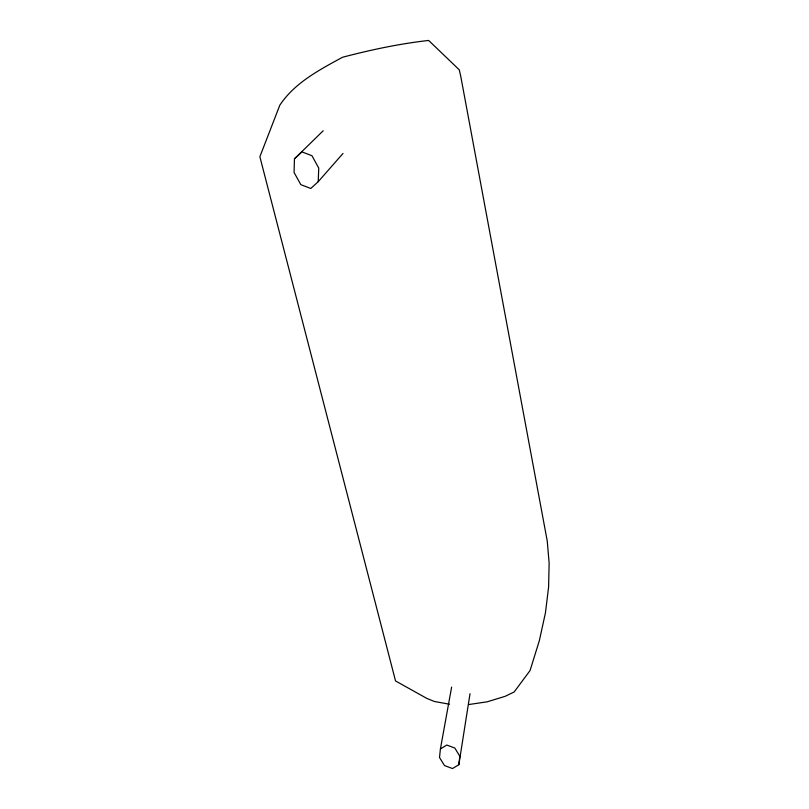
<?xml version="1.0" encoding="UTF-8"?>
<svg xmlns="http://www.w3.org/2000/svg" width="809" height="809" viewBox="0 0 809 809"><rect width="100%" height="100%" fill="white"/><g stroke="black" fill="none" stroke-linecap="round" stroke-linejoin="round"><path stroke-width="1.21" d="M323.216 130.755L294.456 158.847L294.061 172.438L300.837 184.664L310.818 188.467L318.23 181.661L342.996 153.447M318.23 181.661L318.746 168.12L311.971 155.732L301.878 151.87L294.456 158.847M451.614 687.104L440.409 748.972L439.509 757.487L444.515 765.567L452.504 768.55L458.845 764.697L470.019 693.697M458.845 764.697L459.825 756.223L454.83 748.052L446.76 745.038L440.409 748.972M468.644 704.558L487.16 701.818L505.049 696.367L514.15 691.978L530.047 670.57L539.34 640.677L545.438 612.848L548.603 587.021L549.129 563.125L547.258 541.069L460.766 76.37L459.249 69.796L428.649 40.45C399.545 43.726 370.795 49.834 342.49 57.267C319.494 69.827 294.597 82.771 279.803 105.241L259.871 156.734L395.54 680.945L426.788 698.389L434.463 701.504L449.551 704.234"/></g></svg>
